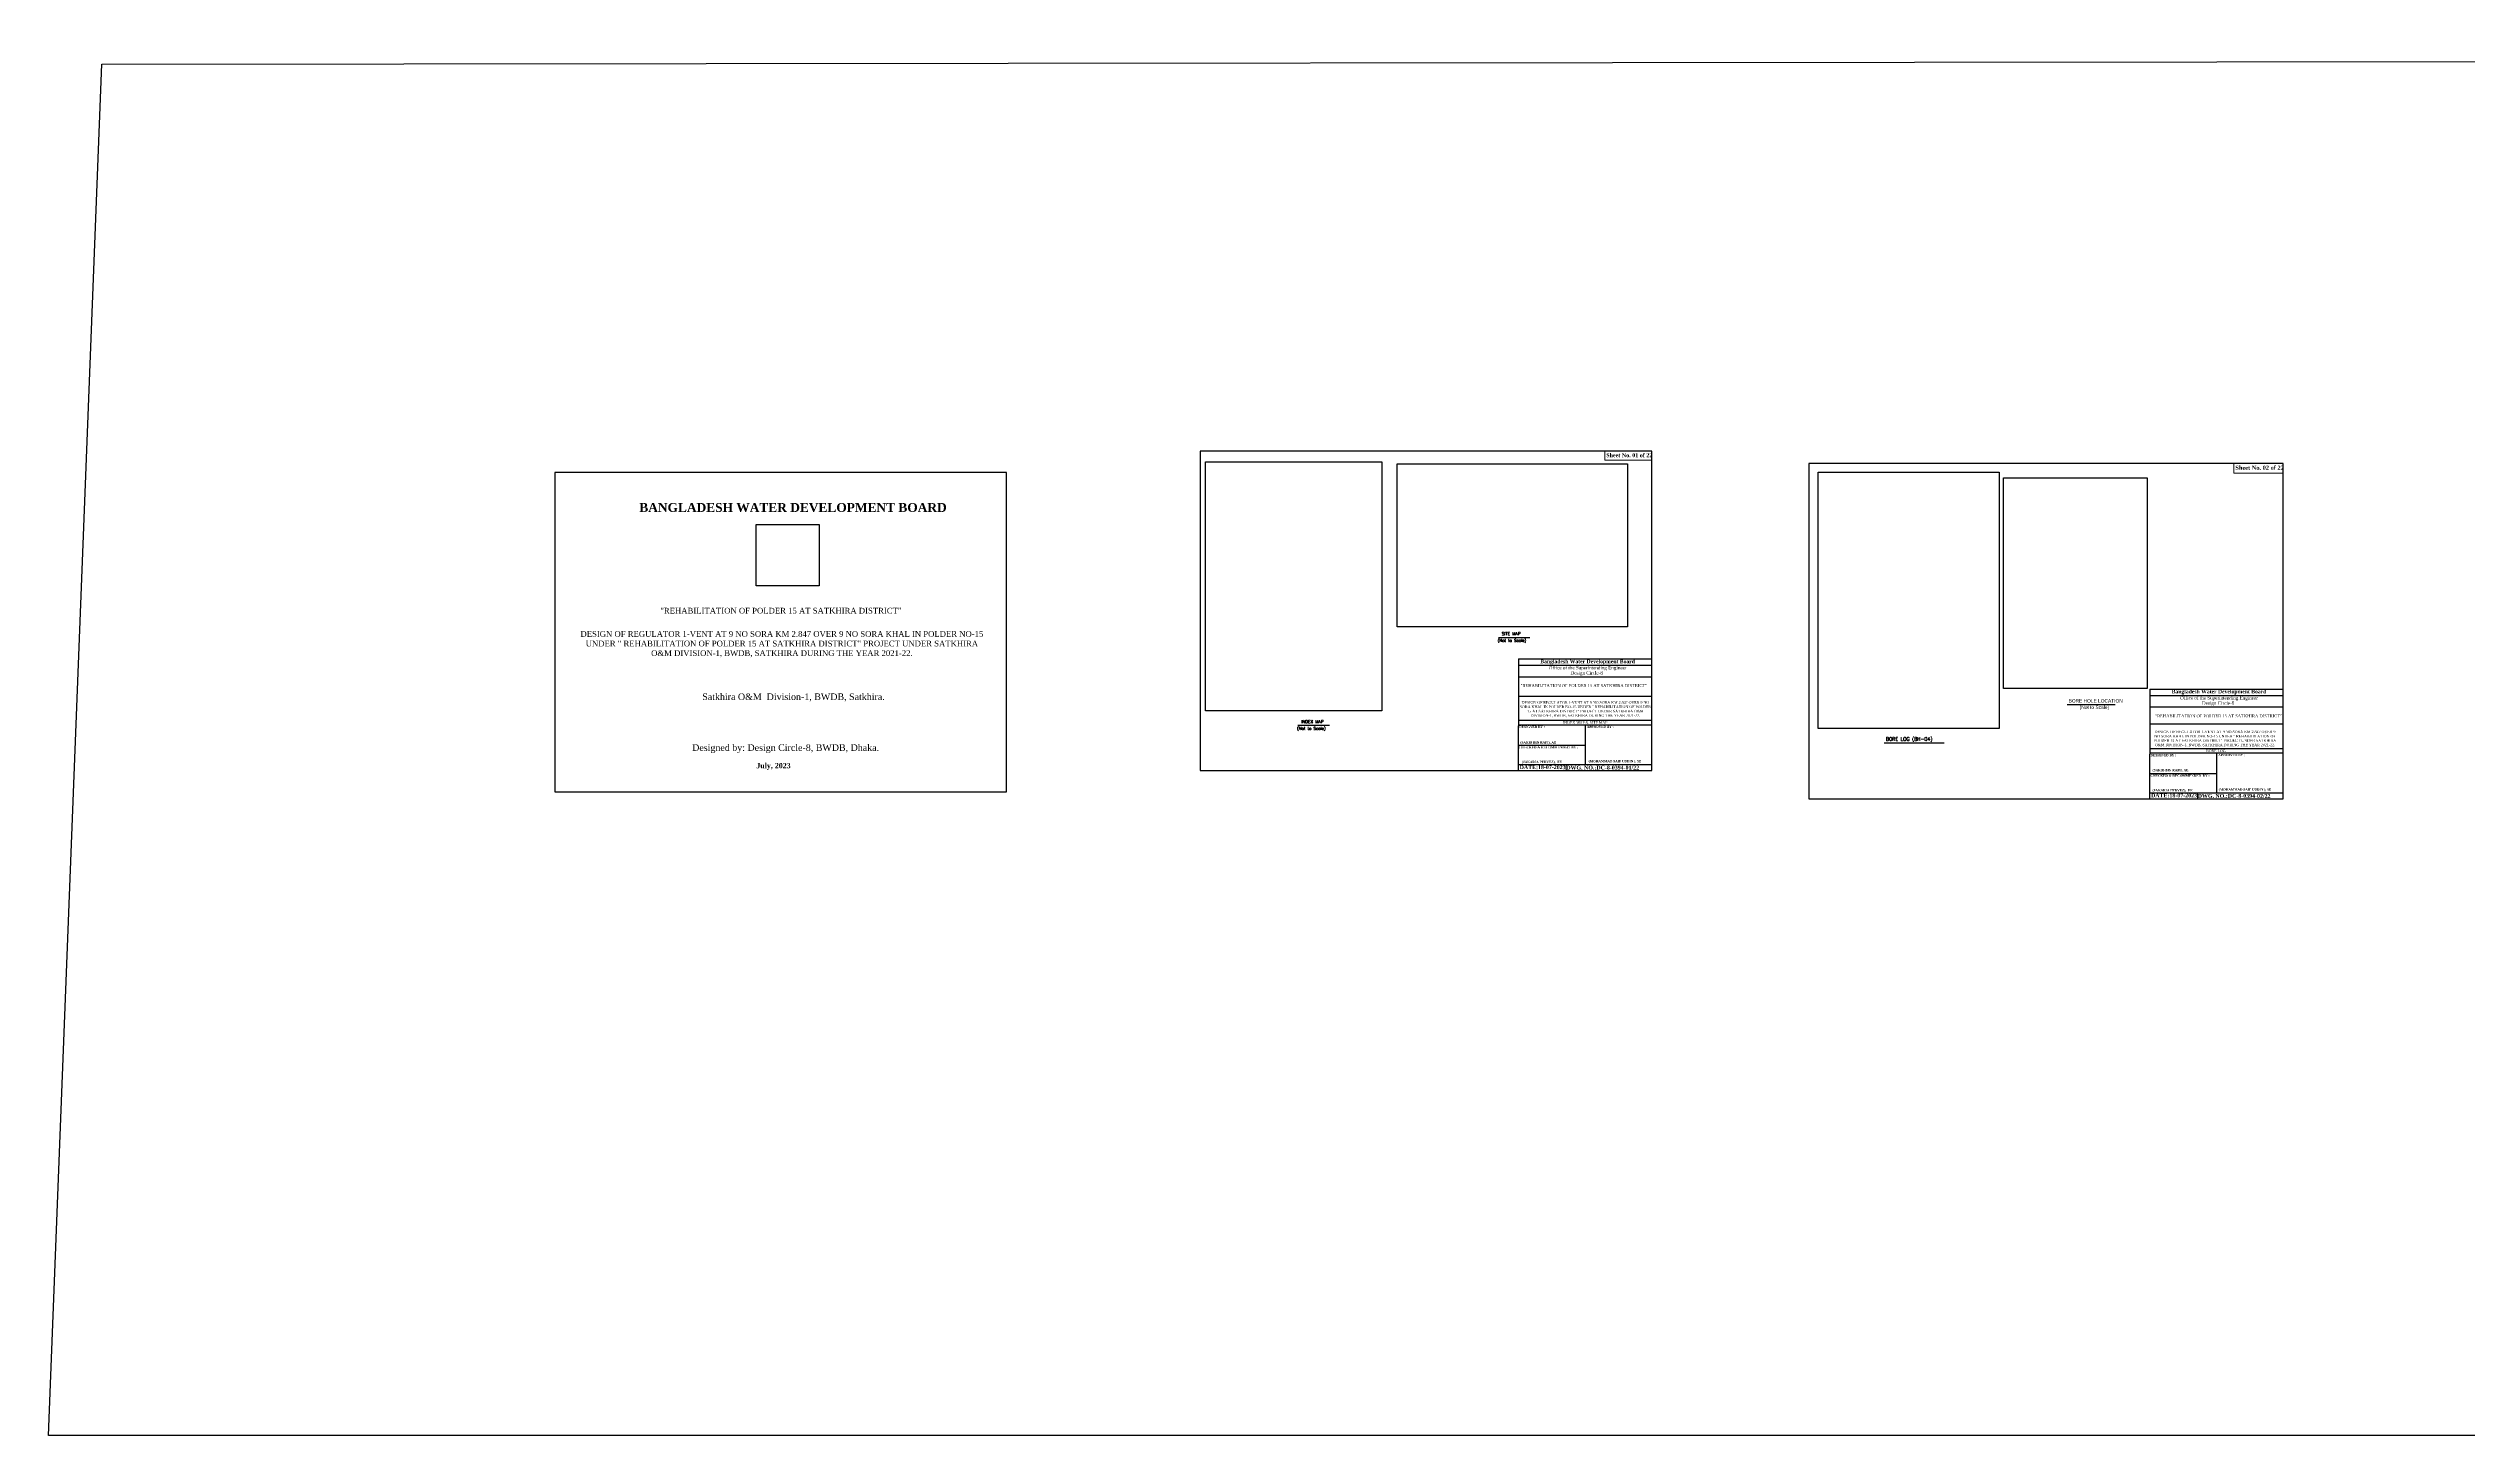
# Model space of a CAD drawing. Extents: x -426260 to 2055400, y -4304674 to -305611.
# Drawn here: x -426260 to -102200, y -2021290 to -1835469 of the extents above; entities that cross this region are included whole.
import ezdxf

# ---------------------------------------------------------------- set-up
doc = ezdxf.new("R2010")
doc.units = 0
doc.header["$LTSCALE"] = 300
doc.header["$MEASUREMENT"] = 0
doc.linetypes.add('ACAD_ISO02W100', pattern=[15, 12, -3])
doc.layers.get('0').update_dxf_attribs({"linetype": 'CONTINUOUS'})
doc.layers.add('Left Bank Profile', color=7, linetype='CONTINUOUS', lineweight=25)
doc.layers.add('Text 20', color=7, linetype='CONTINUOUS', lineweight=15)
for name, color, linetype in [('LINE', 7, 'CONTINUOUS'), ('Pile Placing Line', 10, 'CONTINUOUS'), ('TEXT', 10, 'CONTINUOUS')]:
    doc.layers.add(name, color=color, linetype=linetype)
doc.styles.add('Arial', font='arial.ttf')
doc.styles.add('BIG', font='ROMANT.SHX')
picture_1 = doc.add_image_def('image1.jpg', size_in_pixel=(3507, 4960))
picture_2 = doc.add_image_def('image2.jpg', size_in_pixel=(4960, 3507))
picture_3 = doc.add_image_def('image3.jpg', size_in_pixel=(1097, 1607))
picture_4 = doc.add_image_def('image4.jpg', size_in_pixel=(1240, 1754))
picture_5 = doc.add_image_def('image5.jpg', size_in_pixel=(1600, 1559))

msp = doc.modelspace()

# ---------------------------------------------------------------- linework, layer by layer
at = {"layer": 'Left Bank Profile'}
for points in [[(-242182.1, -1932199.9), (-211482.8, -1932199.9)], [(-242182.1, -1932199.9), (-211482.8, -1932199.9)], [(-157603.3, -1935985.9), (-126904, -1935985.9)], [(-157603.3, -1935985.9), (-126904, -1935985.9)]]:
    msp.add_lwpolyline(points, dxfattribs=at)
at = {"layer": 'LINE'}
for p, q in [((-232008.8, -1914361), (-227794.8, -1914361)), ((-229340.7, -1917244.1), (-211482.8, -1917244.1)), ((-229340.7, -1917244.1), (-229340.7, -1926206.9)), ((-229340.7, -1918090.8), (-211482.8, -1918090.8)), ((-229340.7, -1919637.2), (-211482.8, -1919637.2)), ((-144761.9, -1921282.7), (-126904, -1921282.7)), ((-144761.9, -1921282.7), (-144761.9, -1929992.9)), ((-229340.7, -1922243.9), (-211482.8, -1922243.9)), ((-144761.9, -1922129.4), (-126904, -1922129.4)), ((-144761.9, -1923675.9), (-126904, -1923675.9)), ((-258876, -1926141.1), (-254662, -1926141.1)), ((-229340.7, -1925451.6), (-211482.8, -1925451.6)), ((-229340.7, -1926065), (-211482.8, -1926065)), ((-229340.7, -1932199.9), (-229340.7, -1926206.9)), ((-220411.7, -1926065), (-220411.7, -1931407.4)), ((-144761.9, -1925951), (-126904, -1925951)), ((-229340.7, -1928800.3), (-220411.7, -1928800.3)), ((-180343.8, -1928494.6), (-172320.2, -1928494.6)), ((-144761.9, -1929237.6), (-126904, -1929237.6)), ((-144761.9, -1929850.9), (-126904, -1929850.9)), ((-144761.9, -1935985.9), (-144761.9, -1929992.9)), ((-135832.9, -1929850.9), (-135832.9, -1935193.4)), ((-229340.7, -1931407.4), (-211482.8, -1931407.4)), ((-225990, -1931407.4), (-211482.8, -1931407.4)), ((-225990, -1931407.4), (-211482.8, -1931407.4)), ((-225990, -1931407.4), (-211482.8, -1931407.4)), ((-144761.9, -1932586.3), (-135832.9, -1932586.3)), ((-144761.9, -1935193.4), (-126904, -1935193.4)), ((-141411.3, -1935193.4), (-126904, -1935193.4)), ((-141411.3, -1935193.4), (-126904, -1935193.4)), ((-141411.3, -1935193.4), (-126904, -1935193.4))]:
    msp.add_line(p, q, dxfattribs=at)
at = {"layer": 'LINE', "lineweight": 9}
for p, q in [((-211482.8, -1919637.2), (-211482.8, -1932199.9)), ((-126904, -1923780.7), (-126904, -1935985.9))]:
    msp.add_line(p, q, dxfattribs=at)
at = {"layer": 'LINE', "color": 7, "lineweight": 9}
for p, q in [((-228746.4, -1932199.9), (-242767.1, -1932199.9)), ((-211482.8, -1932199.9), (-228746.4, -1932199.9)), ((-222958.1, -1931407.4), (-222958.1, -1932199.9)), ((-215166.8, -1932199.9), (-213959.5, -1932199.9)), ((-144167.7, -1935985.9), (-158188.3, -1935985.9)), ((-126904, -1935985.9), (-144167.7, -1935985.9)), ((-138379.4, -1935193.4), (-138379.4, -1935985.9)), ((-130588, -1935985.9), (-129380.7, -1935985.9))]:
    msp.add_line(p, q, dxfattribs=at)
at = {"layer": 'LINE', "color": 3, "ltscale": 0.5}
msp.add_lwpolyline([(-419113.7, -1837581.6), (1602949.6, -1835468.5), (1599037.3, -2021289.6), (-426259.8, -2021289.6)], close=True, dxfattribs=at)
at = {"layer": 'LINE'}
for points in [[(-358431.7, -1935064.9), (-297926.5, -1935064.9), (-297926.5, -1892279.1), (-358431.7, -1892279.1)], [(-358431.7, -1935064.9), (-297926.5, -1935064.9), (-297926.5, -1892279.1), (-358431.7, -1892279.1)], [(-271988, -1932199.9), (-211482.8, -1932199.9), (-211482.8, -1889414), (-271988, -1889414)], [(-190434.5, -1935985.9), (-126904, -1935985.9), (-126904, -1891060.8), (-190434.5, -1891060.8)]]:
    msp.add_lwpolyline(points, close=True, dxfattribs=at)
at = {"layer": 'LINE', "lineweight": 9}
for points in [[(-211482.8, -1889414), (-217777.2, -1889414), (-217777.2, -1890648.8), (-211482.8, -1890648.8)], [(-126904, -1891060.8), (-133513.2, -1891060.8), (-133513.2, -1892357.2), (-126904, -1892357.2)]]:
    msp.add_lwpolyline(points, close=True, dxfattribs=at)
at = {"layer": 'TEXT', "color": 0, "linetype": 'ByBlock'}
msp.add_line((-155839, -1923342.3), (-149390.6, -1923342.3), dxfattribs=at)

# ---------------------------------------------------------------- texts
at = {"linetype": 'ACAD_ISO02W100'}
for s, insert, char_height, width, attachment_point in [('{\\fTimes New Roman|b1|i0|c0|p18;BANGLADESH WATER DEVELOPMENT BOARD}', (-347102.6, -1896372.1), 1186.463, 67327.86, 1), ('{\\fTimes New Roman|b0|i0|c0|p18;"REHABILITATION OF POLDER 15 AT SATKHIRA DISTRICT"}', (-328138.8, -1911183.6), 770.273, 54707.524, 8), ('{\\fTimes New Roman Greek|b0|i0|c0|p18;DESIGN OF REGULATOR 1-VENT AT 9 NO SORA KM 2.847 OVER 9 NO SORA KHAL IN POLDER NO-15 UNDER " REHABILITATION OF POLDER 15 AT SATKHIRA DISTRICT" PROJECT UNDER SATKHIRA O&M DIVISION-1, BWDB, SATKHIRA DURING THE YEAR 2021-22.}', (-328004, -1917041.9), 770.2731, 54707.524, 8), ('\\pi3.439e+004;{\\fTimes New Roman TUR|b0|i0|c0|p18;\\C7;Designed by: Design Circle-8, BWDB, Dhaka.}', (-374411.6, -1928690.8), 882.875, 62340.611, 1), ('{\\fTimes New Roman|b1|i0|c0|p18;July, 2023}', (-331425, -1931196.5), 694.263, 62340.611, 1)]:
    msp.add_mtext(s, dxfattribs=dict(at, insert=insert, char_height=char_height, width=width, attachment_point=attachment_point))
at = {"color": 7, "linetype": 'ByBlock', "lineweight": 9, "insert": (-338671, -1921871.9), "char_height": 882.875, "width": 31712.592, "attachment_point": 1}
msp.add_mtext('{\\fTimes New Roman|b0|i0|c0|p18;\\C256;Satkhira O&M  Division-1, BWDB, Satkhira.}', dxfattribs=at)
at = {"layer": 'LINE', "style": 'BIG'}
for s, height, p in [('(Not to Scale)', 394.012, (-232133.9, -1914974.7)), ('SITE MAP', 414.75, (-231572.8, -1914075.1)), ('(Not to Scale)', 394.012, (-259001.2, -1926754.9)), ('INDEX MAP', 414.75, (-258440.1, -1925855.2))]:
    msp.add_text(s, height=height, dxfattribs=at).set_placement(p)
at = {"layer": 'LINE', "color": 7, "lineweight": 9}
for s, insert, char_height, width, attachment_point in [('{\\fTimes New Roman|b1|i0|c0|p18;Sheet No. 01 of 22}', (-217587.5, -1889701), 530.099, 19040.97, 1), ('{\\fTimes New Roman|b1|i0|c0|p18;Sheet No. 02 of 22}', (-133314, -1891362.1), 556.604, 19993.018, 1), ('{\\fTimes New Roman|b1|i0|c0|p18;Bangladesh Water Development Board}', (-226420, -1917332.4), 497.518, 17870.688, 1), ('{\\fTimes New Roman|b0|i0|c0|p18;Office of the Superintending Engineer}', (-225292.3, -1918207.3), 445.231, 15992.551, 1), ('{\\fTimes New Roman|b0|i0|c0|p18;\\C256;"REHABILITATION OF POLDER 15 AT SATKHIRA DISTRICT"}', (-229061.3, -1920619.1), 400, 25576.235, 1), ('{\\fTimes New Roman|b0|i0|c0|p18;Design Circle-8}', (-222355.4, -1918903.5), 445.231, 15992.551, 1), ('{\\fTimes New Roman|b1|i0|c0|p18;Bangladesh Water Development Board}', (-141841.2, -1921371), 497.518, 17870.688, 1), ('{\\fTimes New Roman Greek|b0|i0|c0|p18;\\C256;DESIGN OF REGULATOR 1-VENT AT 9 NO SORA KM 2.847 OVER 9 NO SORA KHAL IN POLDER NO-15 UNDER " REHABILITATION OF POLDER 15 AT SATKHIRA DISTRICT" PROJECT UNDER SATKHIRA O&M DIVISION-1, BWDB, SATKHIRA DURING THE YEAR 2021-22.}', (-220371.4, -1925087.3), 350, 17603.811, 8), ('{\\fTimes New Roman|b0|i0|c0|p18;\\C256;"REHABILITATION OF POLDER 15 AT SATKHIRA DISTRICT"}', (-144045.3, -1924689.3), 400, 25576.235, 1), ('{\\fTimes New Roman|b0|i0|c0|p18;Office of the Superintending Engineer}', (-140713.6, -1922245.9), 445.231, 15992.551, 1), ('{\\fTimes New Roman|b0|i0|c0|p18;Design Circle-8}', (-137776.6, -1922942.1), 445.231, 15992.551, 1), ('{\\fTimes New Roman|b0|i0|c0|p18;INDEX MAP & SITE MAP}', (-220403.6, -1925935.5), 344.164, 14684.12, 8), ('{\\fTimes New Roman Greek|b0|i0|c0|p18;\\C256;DESIGN OF REGULATOR 1-VENT AT 9 NO SORA KM 2.847 OVER 9 NO SORA KHAL IN POLDER NO-15 UNDER " REHABILITATION OF POLDER 15 AT SATKHIRA DISTRICT" PROJECT UNDER SATKHIRA O&M DIVISION-1, BWDB, SATKHIRA DURING THE YEAR 2021-22.}', (-136038.9, -1929022.1), 350, 16825.814, 8), ('{\\fTimes New Roman|b0|i0|c0|p18;BORE LOG}', (-135923.9, -1929727.6), 344.164, 14684.12, 8)]:
    msp.add_mtext(s, dxfattribs=dict(at, insert=insert, char_height=char_height, width=width, attachment_point=attachment_point))
at = {"layer": 'LINE', "color": 7, "lineweight": 9, "attachment_point": 1}
for s, insert, char_height in [('{\\fTimes New Roman|b1|i0|c0|p18;DESIGNED BY :}', (-229244.9, -1926203.6), 302.878), ('{\\fTimes New Roman|b1|i0|c0|p18;APPROVED BY :}', (-220185.4, -1926184), 302.878), ('{\\fTimes New Roman|b1|i0|c0|p18;CHECKED & RECOMMENDED  BY :}', (-229269.8, -1928940.8), 302.878), ('{\\fTimes New Roman|b1|i0|c0|p18;\\C0;(SAKIB BIN RAFI), AE}', (-229090.9, -1928291.7), 302.878), ('{\\fTimes New Roman|b1|i0|c0|p18;\\C0;(JAKARIA PERVEZ),  EE  }', (-228892.5, -1930894.1), 302.878), ('{\\fTimes New Roman|b1|i0|c0|p18;\\C0;(MOHAMMAD SAIF UDDIN ), SE}', (-219945.5, -1930793.9), 302.878), ('{\\fTimes New Roman|b1|i0|c0|p18;DESIGNED BY :}', (-144666.1, -1929989.6), 302.878), ('{\\fTimes New Roman|b1|i0|c0|p18;APPROVED BY :}', (-135606.6, -1929970), 302.878), ('{\\fTimes New Roman|b1|i0|c0|p18;DATE:18-07-2023}', (-229187.2, -1931495.8), 518.96), ('{\\fTimes New Roman|b0|i0|c0|p18; \\fTimes New Roman|b1|i0|c0|p18;DWG. NO.:DC-8-0394-01/22}', (-223131.6, -1931554.6), 518.96), ('{\\fTimes New Roman|b1|i0|c0|p18;CHECKED & RECOMMENDED  BY :}', (-144691, -1932726.8), 302.878), ('{\\fTimes New Roman|b1|i0|c0|p18;\\C0;(SAKIB BIN RAFI), AE}', (-144405.2, -1931996.6), 302.878), ('{\\fTimes New Roman|b1|i0|c0|p18;\\C0;(MOHAMMAD SAIF UDDIN ), SE}', (-135546.3, -1934595.8), 302.878), ('{\\fTimes New Roman|b1|i0|c0|p18;DATE:18-07-2023}', (-144608.5, -1935281.8), 518.96), ('{\\fTimes New Roman|b1|i0|c0|p18;\\C0;(JAKARIA PERVEZ),  EE  }', (-144412.5, -1934690.4), 302.878), ('{\\fTimes New Roman|b0|i0|c0|p18; \\fTimes New Roman|b1|i0|c0|p18;DWG. NO.:DC-8-0394-02/22}', (-138552.8, -1935340.6), 518.96)]:
    msp.add_mtext(s, dxfattribs=dict(at, insert=insert, char_height=char_height))
at = {"layer": 'TEXT', "color": 0, "linetype": 'ByBlock', "style": 'Arial'}
for s, p in [('BORE HOLE LOCATION', (-155644.8, -1923095.7)), ('(Not to Scale)', (-154167, -1923956))]:
    msp.add_text(s, height=462.25, dxfattribs=at).set_placement(p)
at = {"layer": 'Text 20', "style": 'BIG'}
msp.add_text('BORE LOG (BH-04)', height=466.594, dxfattribs=at).set_placement((-180125.3, -1928217.2))

# ---------------------------------------------------------------- pictures from other files: only their frames are drawn
at = {"layer": 'LINE', "color": 3, "ltscale": 0.5}
image = msp.add_image(picture_1, insert=(-271253.7, -1924226.5), size_in_units=(23601.5, 33380), dxfattribs=at)
image.dxf.flags = 7
image = msp.add_image(picture_2, insert=(-245609.5, -1912951.8), size_in_units=(30860.9, 21820.4), dxfattribs=at)
image.dxf.flags = 7
at = {"layer": 'Pile Placing Line', "ltscale": 0.5}
image = msp.add_image(picture_4, insert=(-189215.2, -1926568.3), size_in_units=(24270.9, 34331.6), dxfattribs=at)
image.dxf.flags = 7
image = msp.add_image(picture_3, insert=(-164381.9, -1921230.1), size_in_units=(19276.2, 28237.8), dxfattribs=at)
image.dxf.flags = 7
image = msp.add_image(picture_5, insert=(-331438.6, -1907461.3), size_in_units=(8441.5, 8225.1), dxfattribs=at)
image.dxf.flags = 7

doc.saveas('drawing.dxf')
